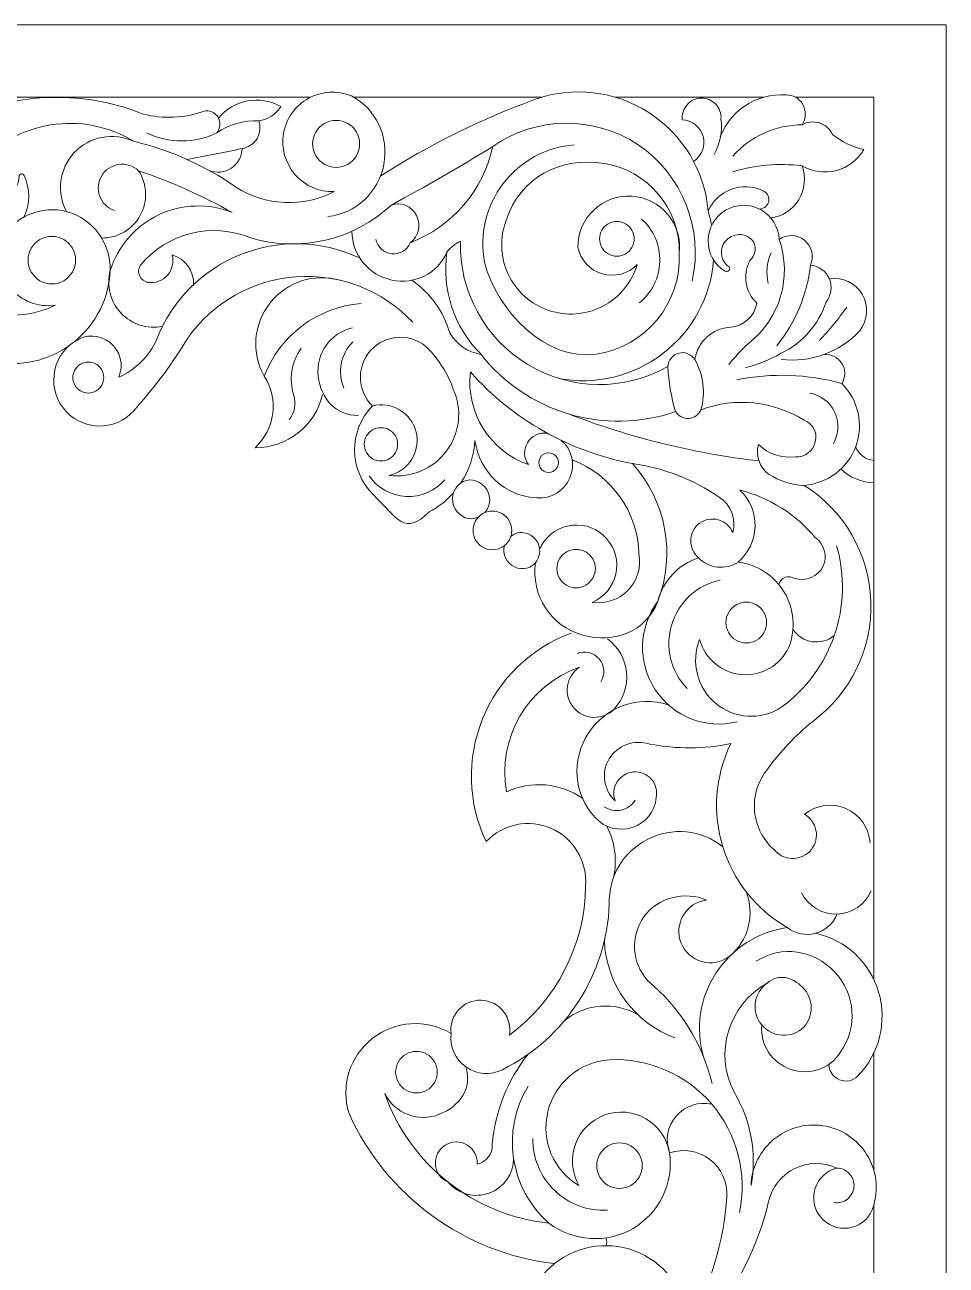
# Model space of a CAD drawing. Header units: millimetres. Extents: x 6286 to 6693, y 3475 to 3675.
# Drawn here: x 6393.6 to 6477.5, y 3561.9 to 3674.8 of the extents above; entities that cross this region are included whole.
import ezdxf

# ---------------------------------------------------------------- set-up
doc = ezdxf.new("R2010")
doc.units = ezdxf.units.MM
doc.header["$MEASUREMENT"] = 0
doc.layers.add('SITARA ALL', color=18, linetype='Continuous', true_color=0x000000)

msp = doc.modelspace()

# ---------------------------------------------------------------- linework, layer by layer
at = {"layer": 'SITARA ALL', "lineweight": 9}
for points, knots in [([(6288.49, 3481.39), (6288.49, 3481.39), (6286.2, 3481.39), (6286.2, 3481.39), (6286.2, 3481.39), (6286.2, 3474.8), (6286.2, 3474.8), (6286.2, 3474.8), (6477.48, 3474.8), (6477.48, 3474.8), (6477.48, 3474.8), (6477.48, 3674.8), (6477.48, 3674.8), (6477.48, 3674.8), (6350.37, 3674.8), (6350.37, 3674.8), (6350.37, 3674.8), (6350.37, 3668.22), (6350.37, 3668.22), (6350.37, 3668.22), (6419.62, 3668.22), (6419.62, 3668.22)], [0, 0, 0, 0, 0.125, 0.125, 0.125, 0.25, 0.25, 0.25, 0.375, 0.375, 0.375, 0.5, 0.5, 0.5, 0.625, 0.625, 0.625, 0.75, 0.75, 0.75, 1, 1, 1, 1]), ([(6421.18, 3657.34), (6423.73, 3657.64), (6425.8, 3659.56), (6426.27, 3662.1), (6426.75, 3664.63), (6425.58, 3667.13), (6423.31, 3668.34), (6422.04, 3668.85), (6420.61, 3668.77), (6419.41, 3668.11), (6418.21, 3667.45), (6417.38, 3666.29), (6417.14, 3664.94), (6416.9, 3663.6), (6417.28, 3662.21), (6418.18, 3661.18), (6419.08, 3660.15), (6420.38, 3659.57), (6421.75, 3659.62), (6418.91, 3658.15), (6415.5, 3658.31), (6412.8, 3660.03), (6409.98, 3661.99), (6406.82, 3663.4), (6403.49, 3664.2)], [0, 0, 0, 0, 0.111111, 0.111111, 0.111111, 0.222222, 0.222222, 0.222222, 0.333333, 0.333333, 0.333333, 0.444444, 0.444444, 0.444444, 0.555556, 0.555556, 0.555556, 0.666667, 0.666667, 0.666667, 0.777778, 0.777778, 0.777778, 1, 1, 1, 1]), ([(6410.36, 3661.54), (6411.03, 3661.28), (6411.79, 3661.36), (6412.39, 3661.76), (6412.99, 3662.16), (6413.35, 3662.82), (6413.36, 3663.54), (6413.92, 3663.63), (6414.42, 3663.96), (6414.72, 3664.44), (6415.01, 3664.93), (6415.07, 3665.52), (6414.88, 3666.06), (6415.71, 3666.17), (6416.44, 3666.65), (6416.89, 3667.36), (6414.99, 3668.44), (6412.59, 3668), (6411.21, 3666.3)], [0, 0, 0, 0, 0.142857, 0.142857, 0.142857, 0.285714, 0.285714, 0.285714, 0.428571, 0.428571, 0.428571, 0.571429, 0.571429, 0.571429, 0.714286, 0.714286, 0.714286, 1, 1, 1, 1]), ([(6455.8, 3657.83), (6455.5, 3661.5), (6453.5, 3664.83), (6450.39, 3666.82), (6447.29, 3668.81), (6443.46, 3669.25), (6439.99, 3667.99), (6435.09, 3666.2), (6430.39, 3663.88), (6426, 3661.05)], [0, 0, 0, 0, 0.25, 0.25, 0.25, 0.5, 0.5, 0.5, 1, 1, 1, 1]), ([(6461.43, 3657.21), (6462.52, 3657.34), (6463.48, 3657.95), (6464.05, 3658.88), (6464.62, 3659.81), (6464.73, 3660.95), (6464.35, 3661.97), (6465.29, 3661.41), (6466.42, 3661.26), (6467.48, 3661.54), (6468.53, 3661.82), (6469.43, 3662.51), (6469.98, 3663.46), (6468.93, 3663.69), (6467.96, 3664.15), (6467.13, 3664.82), (6466.89, 3665.32), (6466.46, 3665.7), (6465.93, 3665.87), (6465.4, 3666.03), (6464.83, 3665.98), (6464.35, 3665.7), (6464.65, 3666.16), (6464.73, 3666.73), (6464.55, 3667.25), (6464.38, 3667.77), (6463.97, 3668.17), (6463.46, 3668.35), (6460.64, 3668.84), (6457.89, 3667.25), (6456.91, 3664.56)], [0, 0, 0, 0, 0.090909, 0.090909, 0.090909, 0.181818, 0.181818, 0.181818, 0.272727, 0.272727, 0.272727, 0.363636, 0.363636, 0.363636, 0.454545, 0.454545, 0.454545, 0.545455, 0.545455, 0.545455, 0.636364, 0.636364, 0.636364, 0.727273, 0.727273, 0.727273, 0.818182, 0.818182, 0.818182, 1, 1, 1, 1]), ([(6377.41, 3663.48), (6379.31, 3662.06), (6381.93, 3662.08), (6383.81, 3663.53), (6387.39, 3666.63), (6392, 3668.29), (6396.73, 3668.19), (6399.34, 3668.17), (6401.92, 3667.66), (6404.34, 3666.68), (6406.17, 3666.21), (6408.1, 3666.3), (6409.88, 3666.93), (6410.38, 3667.05), (6410.9, 3666.83), (6411.17, 3666.39), (6411.44, 3665.94), (6411.39, 3665.37), (6411.06, 3664.97), (6412.18, 3665.74), (6413.52, 3666.12), (6414.88, 3666.06)], [0, 0, 0, 0, 0.125, 0.125, 0.125, 0.25, 0.25, 0.25, 0.375, 0.375, 0.375, 0.5, 0.5, 0.5, 0.625, 0.625, 0.625, 0.75, 0.75, 0.75, 1, 1, 1, 1]), ([(6456.35, 3663), (6456.89, 3663.98), (6457.1, 3665.11), (6456.97, 3666.23), (6457.01, 3666.73), (6456.83, 3667.21), (6456.49, 3667.58), (6456.15, 3667.94), (6455.67, 3668.14), (6455.17, 3668.13), (6454.68, 3668.12), (6454.2, 3667.9), (6453.88, 3667.52), (6453.55, 3667.15), (6453.39, 3666.66), (6453.45, 3666.16), (6454.34, 3666.11), (6455.1, 3665.51), (6455.34, 3664.65), (6455.57, 3663.79), (6455.22, 3662.87), (6454.48, 3662.37)], [0, 0, 0, 0, 0.125, 0.125, 0.125, 0.25, 0.25, 0.25, 0.375, 0.375, 0.375, 0.5, 0.5, 0.5, 0.625, 0.625, 0.625, 0.75, 0.75, 0.75, 1, 1, 1, 1]), ([(6470.89, 3587.89), (6470.89, 3587.89), (6470.89, 3668.22), (6470.89, 3668.22), (6470.89, 3668.22), (6463.75, 3668.22), (6463.75, 3668.22)], [0, 0, 0, 0, 0.333333, 0.333333, 0.333333, 1, 1, 1, 1]), ([(6397.4, 3657.75), (6396.44, 3659.51), (6396.71, 3661.7), (6398.08, 3663.17), (6399.45, 3664.64), (6401.66, 3665.04), (6403.49, 3664.2), (6398.81, 3667.05), (6392.77, 3666.09), (6389.22, 3661.92), (6388.95, 3661.37), (6388.95, 3660.73), (6389.21, 3660.17), (6389.48, 3659.62), (6389.97, 3659.22), (6390.57, 3659.07), (6391.16, 3658.93), (6391.79, 3659.07), (6392.28, 3659.45), (6392.76, 3659.82), (6393.05, 3660.39), (6393.06, 3661.01), (6393.06, 3661.12), (6393.14, 3661.21), (6393.25, 3661.23), (6393.35, 3661.25), (6393.46, 3661.19), (6393.51, 3661.09), (6394.08, 3659.88), (6394.07, 3658.47), (6393.48, 3657.27)], [0, 0, 0, 0, 0.090909, 0.090909, 0.090909, 0.181818, 0.181818, 0.181818, 0.272727, 0.272727, 0.272727, 0.363636, 0.363636, 0.363636, 0.454545, 0.454545, 0.454545, 0.545455, 0.545455, 0.545455, 0.636364, 0.636364, 0.636364, 0.727273, 0.727273, 0.727273, 0.818182, 0.818182, 0.818182, 1, 1, 1, 1]), ([(6421.92, 3661.82), (6421.16, 3661.82), (6420.45, 3662.23), (6420.07, 3662.89), (6419.69, 3663.55), (6419.69, 3664.37), (6420.07, 3665.03), (6420.45, 3665.69), (6421.16, 3666.1), (6421.92, 3666.1), (6422.69, 3666.1), (6423.39, 3665.69), (6423.78, 3665.03), (6424.16, 3664.37), (6424.16, 3663.55), (6423.78, 3662.89), (6423.39, 3662.23), (6422.69, 3661.82), (6421.92, 3661.82)], [0, 0, 0, 0, 0.166667, 0.166667, 0.166667, 0.333333, 0.333333, 0.333333, 0.5, 0.5, 0.5, 0.666667, 0.666667, 0.666667, 0.833333, 0.833333, 0.833333, 1, 1, 1, 1]), ([(6426.96, 3658.4), (6430.08, 3660.09), (6433.16, 3661.86), (6436.18, 3663.72), (6440.14, 3666.5), (6445.4, 3666.56), (6449.43, 3663.88), (6453.46, 3661.19), (6455.4, 3656.21), (6454.35, 3651.48)], [0, 0, 0, 0, 0.25, 0.25, 0.25, 0.5, 0.5, 0.5, 1, 1, 1, 1]), ([(6453.17, 3654.02), (6453.24, 3658.05), (6450.34, 3661.53), (6446.35, 3662.18), (6442.36, 3662.84), (6438.65, 3660.88), (6437.42, 3657.03), (6436.81, 3655.43), (6436.87, 3653.65), (6437.6, 3652.1), (6438.33, 3650.54), (6439.65, 3649.36), (6441.27, 3648.81), (6442.9, 3648.26), (6444.68, 3648.39), (6446.2, 3649.18), (6447.72, 3649.97), (6448.85, 3651.34), (6449.34, 3652.99), (6448.52, 3652.13), (6447.3, 3651.8), (6446.16, 3652.13), (6445.02, 3652.45), (6444.16, 3653.4), (6443.93, 3654.56), (6443.92, 3655.84), (6444.45, 3657.06), (6445.38, 3657.94), (6446.31, 3658.82), (6447.56, 3659.28), (6448.84, 3659.2), (6450.12, 3659.13), (6451.31, 3658.53), (6452.13, 3657.55), (6452.95, 3656.57), (6453.32, 3655.28), (6453.17, 3654.02), (6453.38, 3649.45), (6450.1, 3645.48), (6445.58, 3644.82), (6441.06, 3644.16), (6436.53, 3648.76), (6435.44, 3653.19), (6434.96, 3655.71), (6435.58, 3658.32), (6437.14, 3660.35), (6438.69, 3662.39), (6441.06, 3663.68), (6443.61, 3663.88)], [0, 0, 0, 0, 0.058824, 0.058824, 0.058824, 0.117647, 0.117647, 0.117647, 0.176471, 0.176471, 0.176471, 0.235294, 0.235294, 0.235294, 0.294118, 0.294118, 0.294118, 0.352941, 0.352941, 0.352941, 0.411765, 0.411765, 0.411765, 0.470588, 0.470588, 0.470588, 0.529412, 0.529412, 0.529412, 0.588235, 0.588235, 0.588235, 0.647059, 0.647059, 0.647059, 0.705882, 0.705882, 0.705882, 0.764706, 0.764706, 0.764706, 0.823529, 0.823529, 0.823529, 0.882353, 0.882353, 0.882353, 1, 1, 1, 1]), ([(6425.54, 3655.3), (6425.68, 3654.58), (6426.26, 3654.04), (6426.99, 3653.97), (6427.71, 3653.89), (6428.39, 3654.28), (6428.66, 3654.96), (6432.49, 3656.41), (6435.32, 3659.71), (6436.18, 3663.72)], [0, 0, 0, 0, 0.25, 0.25, 0.25, 0.5, 0.5, 0.5, 1, 1, 1, 1]), ([(6400.57, 3655.39), (6402.04, 3655.38), (6403.39, 3656.17), (6404.09, 3657.46), (6404.79, 3658.74), (6404.73, 3660.3), (6403.93, 3661.52), (6403.45, 3661.97), (6402.8, 3662.18), (6402.15, 3662.09), (6401.5, 3662.01), (6400.92, 3661.63), (6400.58, 3661.07), (6400.24, 3660.51), (6400.18, 3659.83), (6400.4, 3659.21), (6400.62, 3658.59), (6401.11, 3658.11), (6401.73, 3657.9)], [0, 0, 0, 0, 0.142857, 0.142857, 0.142857, 0.285714, 0.285714, 0.285714, 0.428571, 0.428571, 0.428571, 0.571429, 0.571429, 0.571429, 0.714286, 0.714286, 0.714286, 1, 1, 1, 1]), ([(6385.63, 3661.24), (6383.61, 3658.06), (6383.97, 3653.93), (6386.5, 3651.15), (6389.03, 3648.37), (6392.98, 3647.56), (6396.33, 3649.28), (6394.78, 3649.06), (6393.22, 3649.67), (6392.22, 3650.88), (6391.22, 3652.08), (6390.92, 3653.74), (6391.41, 3655.23)], [0, 0, 0, 0, 0.2, 0.2, 0.2, 0.4, 0.4, 0.4, 0.6, 0.6, 0.6, 1, 1, 1, 1]), ([(6384.53, 3658.67), (6384.48, 3657.02), (6385.4, 3655.48), (6386.88, 3654.75), (6388.36, 3654.01), (6390.12, 3654.19), (6391.41, 3655.23), (6392.59, 3657.37), (6395.08, 3658.42), (6397.44, 3657.79), (6399.8, 3657.15), (6401.41, 3654.87), (6401.35, 3652.43), (6402.05, 3654.65), (6403.64, 3656.49), (6405.75, 3657.5), (6407.85, 3658.5), (6410.29, 3658.58), (6412.46, 3657.72), (6409.74, 3659.25), (6406.89, 3660.52), (6403.93, 3661.52)], [0, 0, 0, 0, 0.125, 0.125, 0.125, 0.25, 0.25, 0.25, 0.375, 0.375, 0.375, 0.5, 0.5, 0.5, 0.625, 0.625, 0.625, 0.75, 0.75, 0.75, 1, 1, 1, 1]), ([(6456.12, 3656.55), (6456.04, 3656.98), (6455.93, 3657.41), (6455.8, 3657.83), (6456.19, 3658.74), (6456.94, 3659.46), (6457.87, 3659.82), (6458.8, 3660.18), (6459.84, 3660.15), (6460.74, 3659.73), (6461.14, 3659.59), (6461.38, 3659.2), (6461.32, 3658.78), (6461.27, 3658.37), (6460.9, 3658.06), (6460.48, 3658.03)], [0, 0, 0, 0, 0.166667, 0.166667, 0.166667, 0.333333, 0.333333, 0.333333, 0.5, 0.5, 0.5, 0.666667, 0.666667, 0.666667, 1, 1, 1, 1]), ([(6428.66, 3654.96), (6429.44, 3655.53), (6429.69, 3656.59), (6429.24, 3657.44), (6428.79, 3658.3), (6427.88, 3658.73), (6426.96, 3658.4), (6423.53, 3655.21), (6418.66, 3654.07), (6414.16, 3655.4), (6410.61, 3656.88), (6406.51, 3655.86), (6404.07, 3652.88), (6403.91, 3652.58), (6403.9, 3652.23), (6404.04, 3651.93), (6404.18, 3651.62), (6404.46, 3651.41), (6404.79, 3651.35), (6405.45, 3651.26), (6406.12, 3651.51), (6406.56, 3652.01), (6407, 3652.52), (6407.17, 3653.2), (6407.01, 3653.85), (6408.19, 3653.5), (6408.99, 3652.4), (6408.95, 3651.17)], [0, 0, 0, 0, 0.1, 0.1, 0.1, 0.2, 0.2, 0.2, 0.3, 0.3, 0.3, 0.4, 0.4, 0.4, 0.5, 0.5, 0.5, 0.6, 0.6, 0.6, 0.7, 0.7, 0.7, 0.8, 0.8, 0.8, 1, 1, 1, 1]), ([(6462.05, 3645.59), (6463.75, 3647.7), (6464.81, 3650.24), (6465.12, 3652.93), (6465.47, 3653.72), (6465.24, 3654.65), (6464.57, 3655.19), (6463.89, 3655.73), (6462.97, 3655.77), (6462.27, 3655.27), (6462.22, 3656.41), (6461.58, 3657.43), (6460.58, 3657.98), (6459.58, 3658.52), (6458.37, 3658.5), (6457.39, 3657.93), (6456.41, 3657.35), (6455.81, 3656.3), (6455.8, 3655.16), (6455.79, 3654.02), (6456.37, 3652.97), (6457.34, 3652.38), (6457.46, 3652.3), (6457.62, 3652.33), (6457.7, 3652.44), (6457.79, 3652.56), (6457.81, 3652.67), (6457.7, 3652.76), (6457.31, 3653.04), (6457.06, 3653.47), (6457.02, 3653.95), (6456.98, 3654.42), (6457.15, 3654.89), (6457.49, 3655.23), (6457.83, 3655.57), (6458.29, 3655.74), (6458.77, 3655.7), (6459.24, 3655.66), (6459.68, 3655.41), (6459.95, 3655.02), (6460.21, 3654.43), (6460.06, 3653.74), (6459.58, 3653.32), (6458.92, 3652.03), (6459.19, 3650.46), (6460.24, 3649.47), (6460.03, 3648.29), (6459.06, 3647.39), (6457.87, 3647.27), (6456.21, 3647.21), (6454.83, 3645.97), (6454.59, 3644.33)], [0, 0, 0, 0, 0.055556, 0.055556, 0.055556, 0.111111, 0.111111, 0.111111, 0.166667, 0.166667, 0.166667, 0.222222, 0.222222, 0.222222, 0.277778, 0.277778, 0.277778, 0.333333, 0.333333, 0.333333, 0.388889, 0.388889, 0.388889, 0.444444, 0.444444, 0.444444, 0.5, 0.5, 0.5, 0.555556, 0.555556, 0.555556, 0.611111, 0.611111, 0.611111, 0.666667, 0.666667, 0.666667, 0.722222, 0.722222, 0.722222, 0.777778, 0.777778, 0.777778, 0.833333, 0.833333, 0.833333, 0.888889, 0.888889, 0.888889, 1, 1, 1, 1]), ([(6449.52, 3649.48), (6450.67, 3650.4), (6451.36, 3651.78), (6451.4, 3653.26), (6451.44, 3654.73), (6450.84, 3656.14), (6449.73, 3657.12)], [0, 0, 0, 0, 0.333333, 0.333333, 0.333333, 1, 1, 1, 1]), ([(6423.37, 3656.02), (6423.36, 3653.86), (6424.89, 3651.99), (6427.01, 3651.57), (6429.13, 3651.14), (6431.19, 3652.15), (6432.02, 3654.14), (6432.36, 3654.55), (6432.78, 3654.88), (6433.25, 3655.11), (6433.11, 3650.53), (6435.46, 3646.24), (6439.39, 3643.88), (6443.31, 3641.52), (6448.16, 3641.44), (6452.14, 3643.7)], [0, 0, 0, 0, 0.166667, 0.166667, 0.166667, 0.333333, 0.333333, 0.333333, 0.5, 0.5, 0.5, 0.666667, 0.666667, 0.666667, 1, 1, 1, 1]), ([(6447.49, 3653.74), (6446.92, 3653.74), (6446.4, 3654.04), (6446.12, 3654.53), (6445.84, 3655.02), (6445.84, 3655.62), (6446.12, 3656.11), (6446.4, 3656.6), (6446.92, 3656.9), (6447.49, 3656.9), (6448.05, 3656.9), (6448.57, 3656.6), (6448.86, 3656.11), (6449.14, 3655.62), (6449.14, 3655.02), (6448.86, 3654.53), (6448.57, 3654.04), (6448.05, 3653.74), (6447.49, 3653.74)], [0, 0, 0, 0, 0.166667, 0.166667, 0.166667, 0.333333, 0.333333, 0.333333, 0.5, 0.5, 0.5, 0.666667, 0.666667, 0.666667, 0.833333, 0.833333, 0.833333, 1, 1, 1, 1]), ([(6396.04, 3651.22), (6395.27, 3651.22), (6394.55, 3651.63), (6394.17, 3652.3), (6393.78, 3652.97), (6393.78, 3653.79), (6394.17, 3654.46), (6394.55, 3655.13), (6395.27, 3655.54), (6396.04, 3655.54), (6396.81, 3655.54), (6397.53, 3655.13), (6397.91, 3654.46), (6398.3, 3653.79), (6398.3, 3652.97), (6397.91, 3652.3), (6397.53, 3651.63), (6396.81, 3651.22), (6396.04, 3651.22)], [0, 0, 0, 0, 0.166667, 0.166667, 0.166667, 0.333333, 0.333333, 0.333333, 0.5, 0.5, 0.5, 0.666667, 0.666667, 0.666667, 0.833333, 0.833333, 0.833333, 1, 1, 1, 1]), ([(6423.95, 3653.63), (6420.55, 3655.19), (6416.65, 3655.28), (6413.17, 3653.87), (6409.7, 3652.46), (6406.97, 3649.71), (6405.61, 3646.21), (6404.92, 3644.66), (6403.68, 3643.41), (6402.13, 3642.72), (6402.61, 3643.83), (6402.28, 3645.12), (6401.34, 3645.88), (6400.39, 3646.63), (6399.1, 3646.68), (6398.12, 3645.97), (6397.07, 3645.29), (6396.38, 3644.18), (6396.24, 3642.94), (6396.09, 3641.7), (6396.5, 3640.47), (6397.37, 3639.57), (6398.23, 3638.67), (6399.45, 3638.2), (6400.7, 3638.29), (6401.94, 3638.38), (6403.07, 3639.02), (6403.8, 3640.04), (6405.53, 3641.96), (6407.08, 3644.05), (6408.41, 3646.28), (6410.7, 3649.53), (6414.33, 3651.59), (6418.29, 3651.87), (6422.26, 3652.16), (6426.16, 3650.63), (6428.9, 3647.74)], [0, 0, 0, 0, 0.076923, 0.076923, 0.076923, 0.153846, 0.153846, 0.153846, 0.230769, 0.230769, 0.230769, 0.307692, 0.307692, 0.307692, 0.384615, 0.384615, 0.384615, 0.461538, 0.461538, 0.461538, 0.538462, 0.538462, 0.538462, 0.615385, 0.615385, 0.615385, 0.692308, 0.692308, 0.692308, 0.769231, 0.769231, 0.769231, 0.846154, 0.846154, 0.846154, 1, 1, 1, 1]), ([(6462.27, 3655.27), (6463.47, 3651.85), (6462.35, 3648.04), (6459.49, 3645.8), (6458.83, 3645.21), (6458.22, 3644.56), (6457.67, 3643.85)], [0, 0, 0, 0, 0.333333, 0.333333, 0.333333, 1, 1, 1, 1]), ([(6381.1, 3653.76), (6382.15, 3648.78), (6386.13, 3644.94), (6391.15, 3644.07), (6393.64, 3643.69), (6396.18, 3644.38), (6398.12, 3645.98), (6400.07, 3647.58), (6401.24, 3649.91), (6401.35, 3652.43), (6400.99, 3651.06), (6401.36, 3649.6), (6402.33, 3648.57), (6403.3, 3647.54), (6404.72, 3647.07), (6406.11, 3647.35)], [0, 0, 0, 0, 0.166667, 0.166667, 0.166667, 0.333333, 0.333333, 0.333333, 0.5, 0.5, 0.5, 0.666667, 0.666667, 0.666667, 1, 1, 1, 1]), ([(6432.02, 3654.14), (6431.53, 3650.76), (6432.64, 3647.34), (6435.03, 3644.9), (6439.22, 3639.5), (6446.37, 3637.36), (6452.83, 3639.59), (6452.43, 3640.92), (6452.2, 3642.31), (6452.14, 3643.7), (6452.17, 3644.28), (6452.57, 3644.77), (6453.13, 3644.92), (6453.68, 3645.07), (6454.28, 3644.82), (6454.59, 3644.33), (6455.37, 3642.94), (6455.57, 3641.3), (6455.15, 3639.76)], [0, 0, 0, 0, 0.142857, 0.142857, 0.142857, 0.285714, 0.285714, 0.285714, 0.428571, 0.428571, 0.428571, 0.571429, 0.571429, 0.571429, 0.714286, 0.714286, 0.714286, 1, 1, 1, 1]), ([(6442.2, 3642.61), (6445.53, 3641.98), (6448.97, 3642.8), (6451.66, 3644.87), (6454.35, 3646.93), (6456.04, 3650.02), (6456.3, 3653.4)], [0, 0, 0, 0, 0.333333, 0.333333, 0.333333, 1, 1, 1, 1]), ([(6459.17, 3643.58), (6460.32, 3643.86), (6461.42, 3644.3), (6462.44, 3644.9), (6464.39, 3645.83), (6465.87, 3647.51), (6466.54, 3649.56), (6467.02, 3650.15), (6467.13, 3650.97), (6466.84, 3651.67), (6466.54, 3652.38), (6465.89, 3652.86), (6465.12, 3652.93)], [0, 0, 0, 0, 0.2, 0.2, 0.2, 0.4, 0.4, 0.4, 0.6, 0.6, 0.6, 1, 1, 1, 1]), ([(6422.28, 3651.55), (6419.93, 3652.22), (6417.42, 3651.4), (6415.91, 3649.48), (6414.4, 3647.56), (6414.17, 3644.96), (6415.37, 3642.83), (6416.8, 3646.55), (6420.23, 3649.11), (6424.19, 3649.43)], [0, 0, 0, 0, 0.25, 0.25, 0.25, 0.5, 0.5, 0.5, 1, 1, 1, 1]), ([(6435.1, 3644.8), (6433.92, 3645), (6432.89, 3645.71), (6432.28, 3646.75), (6431.72, 3648.69), (6430.51, 3650.38), (6428.84, 3651.53)], [0, 0, 0, 0, 0.333333, 0.333333, 0.333333, 1, 1, 1, 1]), ([(6462.44, 3644.35), (6465.11, 3644.01), (6467.78, 3644.98), (6469.61, 3646.95), (6470.36, 3647.91), (6470.45, 3649.23), (6469.83, 3650.27), (6469.21, 3651.31), (6468.04, 3651.87), (6466.84, 3651.67)], [0, 0, 0, 0, 0.25, 0.25, 0.25, 0.5, 0.5, 0.5, 1, 1, 1, 1]), ([(6423.43, 3647.22), (6421.41, 3646.77), (6420.06, 3644.87), (6420.29, 3642.82), (6420.53, 3640.76), (6421.89, 3639.23), (6423.96, 3639.25)], [0, 0, 0, 0, 0.333333, 0.333333, 0.333333, 1, 1, 1, 1]), ([(6425.23, 3640.11), (6426.07, 3640.33), (6426.96, 3640.2), (6427.71, 3639.75), (6428.46, 3639.3), (6429, 3638.57), (6429.2, 3637.73), (6429.41, 3636.88), (6429.27, 3635.99), (6428.81, 3635.25), (6428.35, 3634.51), (6427.61, 3633.98), (6426.76, 3633.78), (6428.78, 3633.53), (6430.77, 3634.38), (6431.98, 3636.01), (6433.19, 3637.64), (6433.43, 3639.78), (6432.59, 3641.63), (6432.16, 3642.88), (6431.48, 3644.02), (6430.6, 3645.01), (6429.97, 3645.79), (6429.05, 3646.27), (6428.05, 3646.35), (6427.04, 3646.42), (6426.06, 3646.08), (6425.32, 3645.41), (6424.58, 3644.73), (6424.15, 3643.78), (6424.13, 3642.78), (6424.12, 3641.77), (6424.51, 3640.81), (6425.23, 3640.11), (6423.04, 3637.85), (6423.07, 3634.26), (6425.3, 3632.04), (6427.53, 3629.83), (6428.17, 3628.27), (6430.41, 3630.47), (6431.21, 3630.9), (6431.93, 3631.46), (6432.54, 3632.13)], [0, 0, 0, 0, 0.066667, 0.066667, 0.066667, 0.133333, 0.133333, 0.133333, 0.2, 0.2, 0.2, 0.266667, 0.266667, 0.266667, 0.333333, 0.333333, 0.333333, 0.4, 0.4, 0.4, 0.466667, 0.466667, 0.466667, 0.533333, 0.533333, 0.533333, 0.6, 0.6, 0.6, 0.666667, 0.666667, 0.666667, 0.733333, 0.733333, 0.733333, 0.8, 0.8, 0.8, 0.866667, 0.866667, 0.866667, 1, 1, 1, 1]), ([(6417.64, 3638.87), (6418.16, 3639.48), (6418.32, 3640.32), (6418.06, 3641.08), (6417.61, 3642.53), (6417.86, 3644.12), (6418.75, 3645.36)], [0, 0, 0, 0, 0.333333, 0.333333, 0.333333, 1, 1, 1, 1]), ([(6466.34, 3644.78), (6467, 3644.85), (6467.63, 3644.54), (6467.98, 3643.98), (6468.33, 3643.42), (6468.32, 3642.7), (6467.97, 3642.15), (6464.86, 3643.02), (6461.58, 3643.13), (6458.42, 3642.49)], [0, 0, 0, 0, 0.25, 0.25, 0.25, 0.5, 0.5, 0.5, 1, 1, 1, 1]), ([(6399.36, 3641.28), (6398.85, 3641.28), (6398.39, 3641.55), (6398.14, 3641.99), (6397.89, 3642.42), (6397.89, 3642.96), (6398.14, 3643.4), (6398.39, 3643.83), (6398.85, 3644.1), (6399.36, 3644.1), (6399.86, 3644.1), (6400.33, 3643.83), (6400.58, 3643.4), (6400.83, 3642.96), (6400.83, 3642.42), (6400.58, 3641.99), (6400.33, 3641.55), (6399.86, 3641.28), (6399.36, 3641.28)], [0, 0, 0, 0, 0.166667, 0.166667, 0.166667, 0.333333, 0.333333, 0.333333, 0.5, 0.5, 0.5, 0.666667, 0.666667, 0.666667, 0.833333, 0.833333, 0.833333, 1, 1, 1, 1]), ([(6420.69, 3641.16), (6420.04, 3638.3), (6417.47, 3636.29), (6414.54, 3636.31), (6416.38, 3637.99), (6416.74, 3640.75), (6415.37, 3642.83)], [0, 0, 0, 0, 0.333333, 0.333333, 0.333333, 1, 1, 1, 1]), ([(6454.93, 3626.29), (6454.45, 3626.68), (6454.19, 3627.27), (6454.21, 3627.88), (6454.23, 3628.49), (6454.53, 3629.07), (6455.02, 3629.43), (6455.52, 3629.79), (6456.15, 3629.91), (6456.74, 3629.74), (6457.33, 3629.57), (6457.81, 3629.14), (6458.04, 3628.58), (6458.38, 3629.82), (6457.87, 3631.13), (6456.79, 3631.82), (6454.43, 3633.43), (6451.73, 3634.47), (6448.91, 3634.87), (6443.2, 3635.93), (6438.01, 3638.86), (6434.15, 3643.2), (6433.74, 3639.5), (6435.92, 3636.02), (6439.43, 3634.77), (6439.01, 3635.36), (6438.97, 3636.14), (6439.34, 3636.76), (6439.71, 3637.38), (6440.43, 3637.72), (6441.14, 3637.63)], [0, 0, 0, 0, 0.090909, 0.090909, 0.090909, 0.181818, 0.181818, 0.181818, 0.272727, 0.272727, 0.272727, 0.363636, 0.363636, 0.363636, 0.454545, 0.454545, 0.454545, 0.545455, 0.545455, 0.545455, 0.636364, 0.636364, 0.636364, 0.727273, 0.727273, 0.727273, 0.818182, 0.818182, 0.818182, 1, 1, 1, 1]), ([(6467.97, 3642.15), (6469.48, 3640.65), (6469.98, 3638.42), (6469.25, 3636.42), (6468.52, 3634.43), (6466.66, 3633.04), (6464.54, 3632.88), (6468.19, 3630.59), (6470.47, 3626.64), (6470.62, 3622.34), (6470.78, 3618.03), (6468.76, 3613.91), (6465.29, 3611.37), (6463.76, 3610.12), (6462.39, 3608.68), (6461.23, 3607.08), (6460.33, 3605.99), (6459.9, 3604.59), (6460.03, 3603.19), (6460.17, 3601.78), (6460.85, 3600.49), (6461.94, 3599.59), (6462.37, 3599.14), (6462.98, 3598.89), (6463.61, 3598.92), (6464.23, 3598.95), (6464.81, 3599.25), (6465.2, 3599.74), (6465.59, 3600.24), (6465.74, 3600.88), (6465.62, 3601.49), (6465.49, 3602.11), (6465.11, 3602.64), (6464.57, 3602.94), (6465.63, 3603.81), (6467.08, 3604.01), (6468.34, 3603.47), (6469.59, 3602.93), (6470.45, 3601.72), (6470.55, 3600.35)], [0, 0, 0, 0, 0.071429, 0.071429, 0.071429, 0.142857, 0.142857, 0.142857, 0.214286, 0.214286, 0.214286, 0.285714, 0.285714, 0.285714, 0.357143, 0.357143, 0.357143, 0.428571, 0.428571, 0.428571, 0.5, 0.5, 0.5, 0.571429, 0.571429, 0.571429, 0.642857, 0.642857, 0.642857, 0.714286, 0.714286, 0.714286, 0.785714, 0.785714, 0.785714, 0.857143, 0.857143, 0.857143, 1, 1, 1, 1]), ([(6467.21, 3636.7), (6467.71, 3637.58), (6467.75, 3638.65), (6467.31, 3639.57), (6466.87, 3640.48), (6466.02, 3641.12), (6465.02, 3641.28)], [0, 0, 0, 0, 0.333333, 0.333333, 0.333333, 1, 1, 1, 1]), ([(6464.54, 3632.88), (6463.39, 3632.92), (6462.28, 3633.28), (6461.31, 3633.89), (6460.48, 3634.52), (6460.11, 3635.58), (6460.38, 3636.59), (6461.29, 3635.74), (6462.52, 3635.33), (6463.75, 3635.47), (6464.61, 3635.42), (6465.38, 3636.01), (6465.56, 3636.85), (6465.74, 3637.69), (6465.36, 3638.5), (6464.55, 3638.8), (6461.74, 3640.57), (6458.27, 3640.93), (6455.15, 3639.76), (6454.96, 3639.32), (6454.53, 3639.02), (6454.05, 3638.98), (6453.56, 3638.94), (6453.09, 3639.18), (6452.83, 3639.59)], [0, 0, 0, 0, 0.111111, 0.111111, 0.111111, 0.222222, 0.222222, 0.222222, 0.333333, 0.333333, 0.333333, 0.444444, 0.444444, 0.444444, 0.555556, 0.555556, 0.555556, 0.666667, 0.666667, 0.666667, 0.777778, 0.777778, 0.777778, 1, 1, 1, 1]), ([(6426, 3635.1), (6425.46, 3635.1), (6424.96, 3635.39), (6424.69, 3635.86), (6424.42, 3636.33), (6424.42, 3636.91), (6424.69, 3637.38), (6424.96, 3637.85), (6425.46, 3638.13), (6426, 3638.13), (6426.55, 3638.13), (6427.05, 3637.85), (6427.32, 3637.38), (6427.59, 3636.91), (6427.59, 3636.33), (6427.32, 3635.86), (6427.05, 3635.39), (6426.55, 3635.1), (6426, 3635.1)], [0, 0, 0, 0, 0.166667, 0.166667, 0.166667, 0.333333, 0.333333, 0.333333, 0.5, 0.5, 0.5, 0.666667, 0.666667, 0.666667, 0.833333, 0.833333, 0.833333, 1, 1, 1, 1]), ([(6433.29, 3633.1), (6434.04, 3634.26), (6434.48, 3635.58), (6434.57, 3636.96), (6434.95, 3634.09), (6437.31, 3631.89), (6440.21, 3631.73), (6441.5, 3631.63), (6442.72, 3632.37), (6443.22, 3633.57), (6443.72, 3634.77), (6443.42, 3636.13), (6442.43, 3636.97)], [0, 0, 0, 0, 0.2, 0.2, 0.2, 0.4, 0.4, 0.4, 0.6, 0.6, 0.6, 1, 1, 1, 1]), ([(6441.28, 3634.05), (6440.95, 3634.05), (6440.66, 3634.22), (6440.49, 3634.5), (6440.33, 3634.78), (6440.33, 3635.12), (6440.49, 3635.4), (6440.66, 3635.68), (6440.95, 3635.85), (6441.28, 3635.85), (6441.6, 3635.85), (6441.9, 3635.68), (6442.06, 3635.4), (6442.22, 3635.12), (6442.22, 3634.78), (6442.06, 3634.5), (6441.9, 3634.22), (6441.6, 3634.05), (6441.28, 3634.05)], [0, 0, 0, 0, 0.166667, 0.166667, 0.166667, 0.333333, 0.333333, 0.333333, 0.5, 0.5, 0.5, 0.666667, 0.666667, 0.666667, 0.833333, 0.833333, 0.833333, 1, 1, 1, 1]), ([(6443.42, 3635.21), (6447, 3633.85), (6449.4, 3630.46), (6449.5, 3626.63), (6449.72, 3625.44), (6449.36, 3624.21), (6448.51, 3623.33), (6447.67, 3622.46), (6446.44, 3622.05), (6445.24, 3622.23), (6446.33, 3622.69), (6447.13, 3623.65), (6447.39, 3624.8), (6447.65, 3625.95), (6447.35, 3627.15), (6446.56, 3628.04), (6445.78, 3628.92), (6444.62, 3629.37), (6443.44, 3629.25), (6442.27, 3629.13), (6441.23, 3628.46), (6440.64, 3627.43), (6440.58, 3627.32), (6440.53, 3627.21), (6440.48, 3627.1)], [0, 0, 0, 0, 0.111111, 0.111111, 0.111111, 0.222222, 0.222222, 0.222222, 0.333333, 0.333333, 0.333333, 0.444444, 0.444444, 0.444444, 0.555556, 0.555556, 0.555556, 0.666667, 0.666667, 0.666667, 0.777778, 0.777778, 0.777778, 1, 1, 1, 1]), ([(6448.91, 3634.87), (6451.98, 3631.47), (6452.88, 3626.62), (6451.22, 3622.34), (6449.45, 3619.97), (6449.35, 3616.75), (6450.99, 3614.28), (6452.63, 3611.82), (6455.57, 3610.64), (6458.44, 3611.37)], [0, 0, 0, 0, 0.25, 0.25, 0.25, 0.5, 0.5, 0.5, 1, 1, 1, 1]), ([(6424.92, 3633.74), (6425.69, 3632.63), (6426.94, 3631.94), (6428.29, 3631.87), (6429.64, 3631.8), (6430.94, 3632.36), (6431.82, 3633.38)], [0, 0, 0, 0, 0.333333, 0.333333, 0.333333, 1, 1, 1, 1]), ([(6435.48, 3630.41), (6436.07, 3631.09), (6436.05, 3632.11), (6435.43, 3632.77), (6434.82, 3633.42), (6433.94, 3633.6), (6433.22, 3633.06), (6432.5, 3632.51), (6432.31, 3631.52), (6432.77, 3630.74), (6433.23, 3629.97), (6434.06, 3629.61), (6434.87, 3629.99)], [0, 0, 0, 0, 0.2, 0.2, 0.2, 0.4, 0.4, 0.4, 0.6, 0.6, 0.6, 1, 1, 1, 1]), ([(6440.09, 3625.86), (6439.63, 3622.88), (6441.48, 3620.04), (6444.39, 3619.25), (6447.29, 3618.47), (6450.12, 3619.54), (6451.22, 3622.34), (6451.71, 3624.2), (6453.1, 3625.69), (6454.93, 3626.29), (6455.87, 3625.3), (6457.39, 3625.13), (6458.53, 3625.9), (6459.48, 3626.71), (6460.04, 3627.89), (6460.07, 3629.14), (6460.1, 3630.39), (6459.61, 3631.59), (6458.7, 3632.45), (6461.38, 3631.76), (6463.77, 3630.25), (6465.55, 3628.14), (6466.39, 3627.55), (6466.69, 3626.44), (6466.25, 3625.5), (6465.81, 3624.57), (6464.67, 3624.12), (6463.68, 3624.4), (6463.42, 3624.57), (6463.1, 3624.62), (6462.81, 3624.51), (6462.53, 3624.4), (6462.31, 3624.17), (6462.23, 3623.87)], [0, 0, 0, 0, 0.083333, 0.083333, 0.083333, 0.166667, 0.166667, 0.166667, 0.25, 0.25, 0.25, 0.333333, 0.333333, 0.333333, 0.416667, 0.416667, 0.416667, 0.5, 0.5, 0.5, 0.583333, 0.583333, 0.583333, 0.666667, 0.666667, 0.666667, 0.75, 0.75, 0.75, 0.833333, 0.833333, 0.833333, 1, 1, 1, 1]), ([(6436.15, 3627.02), (6435.52, 3627.02), (6434.94, 3627.36), (6434.63, 3627.9), (6434.31, 3628.45), (6434.31, 3629.12), (6434.63, 3629.66), (6434.94, 3630.21), (6435.52, 3630.54), (6436.15, 3630.54), (6436.78, 3630.54), (6437.36, 3630.21), (6437.68, 3629.66), (6437.99, 3629.12), (6437.99, 3628.45), (6437.68, 3627.9), (6437.36, 3627.36), (6436.78, 3627.02), (6436.15, 3627.02)], [0, 0, 0, 0, 0.166667, 0.166667, 0.166667, 0.333333, 0.333333, 0.333333, 0.5, 0.5, 0.5, 0.666667, 0.666667, 0.666667, 0.833333, 0.833333, 0.833333, 1, 1, 1, 1]), ([(6437.26, 3627.41), (6437.04, 3626.63), (6437.43, 3625.8), (6438.17, 3625.46), (6438.91, 3625.12), (6439.75, 3625.31), (6440.19, 3626), (6440.64, 3626.68), (6440.52, 3627.59), (6439.92, 3628.14), (6439.31, 3628.68), (6438.46, 3628.75), (6437.83, 3628.24)], [0, 0, 0, 0, 0.2, 0.2, 0.2, 0.4, 0.4, 0.4, 0.6, 0.6, 0.6, 1, 1, 1, 1]), ([(6443.78, 3623.55), (6443.15, 3623.55), (6442.57, 3623.89), (6442.26, 3624.43), (6441.95, 3624.97), (6441.95, 3625.64), (6442.26, 3626.18), (6442.57, 3626.72), (6443.15, 3627.05), (6443.78, 3627.05), (6444.4, 3627.05), (6444.98, 3626.72), (6445.29, 3626.18), (6445.61, 3625.64), (6445.61, 3624.97), (6445.29, 3624.43), (6444.98, 3623.89), (6444.4, 3623.55), (6443.78, 3623.55)], [0, 0, 0, 0, 0.166667, 0.166667, 0.166667, 0.333333, 0.333333, 0.333333, 0.5, 0.5, 0.5, 0.666667, 0.666667, 0.666667, 0.833333, 0.833333, 0.833333, 1, 1, 1, 1]), ([(6467.5, 3627.38), (6469.08, 3621.9), (6467.05, 3616), (6462.43, 3612.65), (6460.58, 3611.47), (6458.18, 3611.63), (6456.49, 3613.03), (6454.79, 3614.43), (6454.22, 3616.81), (6455.02, 3618.85), (6455.5, 3617.09), (6457.04, 3615.81), (6458.86, 3615.66), (6460.69, 3615.52), (6462.39, 3616.49), (6463.15, 3618.16), (6463.79, 3619.8), (6463.63, 3621.65), (6462.73, 3623.16), (6461.82, 3624.68), (6460.28, 3625.68), (6458.53, 3625.9)], [0, 0, 0, 0, 0.125, 0.125, 0.125, 0.25, 0.25, 0.25, 0.375, 0.375, 0.375, 0.5, 0.5, 0.5, 0.625, 0.625, 0.625, 0.75, 0.75, 0.75, 1, 1, 1, 1]), ([(6456.91, 3624.26), (6454.81, 3623.82), (6453.11, 3622.27), (6452.48, 3620.21), (6451.85, 3618.16), (6452.37, 3615.94), (6453.88, 3614.4)], [0, 0, 0, 0, 0.333333, 0.333333, 0.333333, 1, 1, 1, 1]), ([(6459.28, 3618.54), (6458.62, 3618.54), (6458, 3618.89), (6457.67, 3619.47), (6457.34, 3620.04), (6457.34, 3620.75), (6457.67, 3621.32), (6458, 3621.89), (6458.62, 3622.25), (6459.28, 3622.25), (6459.94, 3622.25), (6460.55, 3621.89), (6460.88, 3621.32), (6461.21, 3620.75), (6461.21, 3620.04), (6460.88, 3619.47), (6460.55, 3618.89), (6459.94, 3618.54), (6459.28, 3618.54)], [0, 0, 0, 0, 0.166667, 0.166667, 0.166667, 0.333333, 0.333333, 0.333333, 0.5, 0.5, 0.5, 0.666667, 0.666667, 0.666667, 0.833333, 0.833333, 0.833333, 1, 1, 1, 1]), ([(6443.3, 3619.42), (6439.64, 3618.07), (6436.72, 3615.24), (6435.26, 3611.62), (6433.79, 3608.01), (6433.91, 3603.96), (6435.59, 3600.45), (6437.11, 3602.07), (6439.49, 3602.55), (6441.53, 3601.65), (6443.57, 3600.76), (6444.81, 3598.62), (6444.64, 3596.4), (6444.58, 3591.04), (6442.01, 3586.02), (6437.7, 3582.84), (6437.84, 3583.61), (6437.64, 3584.41), (6437.14, 3585.02), (6436.65, 3585.63), (6435.92, 3585.99), (6435.13, 3586.01), (6434.35, 3586.04), (6433.59, 3585.71), (6433.07, 3585.13), (6432.54, 3584.55), (6432.29, 3583.77), (6432.39, 3582.99)], [0, 0, 0, 0, 0.1, 0.1, 0.1, 0.2, 0.2, 0.2, 0.3, 0.3, 0.3, 0.4, 0.4, 0.4, 0.5, 0.5, 0.5, 0.6, 0.6, 0.6, 0.7, 0.7, 0.7, 0.8, 0.8, 0.8, 1, 1, 1, 1]), ([(6446.65, 3618.9), (6447.63, 3618.17), (6448.26, 3617.06), (6448.37, 3615.84), (6448.48, 3614.62), (6448.07, 3613.41), (6447.24, 3612.51), (6446.75, 3612.01), (6446.07, 3611.74), (6445.36, 3611.76), (6444.65, 3611.79), (6443.99, 3612.12), (6443.54, 3612.66), (6443.09, 3613.21), (6442.89, 3613.92), (6443, 3614.62), (6443.1, 3615.31), (6443.5, 3615.94), (6444.09, 3616.33), (6439.38, 3614.69), (6436.56, 3609.89), (6437.43, 3604.98), (6439.69, 3606.04), (6442.34, 3605.8), (6444.38, 3604.37)], [0, 0, 0, 0, 0.111111, 0.111111, 0.111111, 0.222222, 0.222222, 0.222222, 0.333333, 0.333333, 0.333333, 0.444444, 0.444444, 0.444444, 0.555556, 0.555556, 0.555556, 0.666667, 0.666667, 0.666667, 0.777778, 0.777778, 0.777778, 1, 1, 1, 1]), ([(6463.52, 3619.78), (6463.92, 3619.17), (6464.56, 3618.75), (6465.28, 3618.65), (6466, 3618.54), (6466.73, 3618.74), (6467.29, 3619.22)], [0, 0, 0, 0, 0.333333, 0.333333, 0.333333, 1, 1, 1, 1]), ([(6446.02, 3614.99), (6446.44, 3615.64), (6446.38, 3616.49), (6445.88, 3617.08), (6445.38, 3617.67), (6444.57, 3617.88), (6443.86, 3617.57)], [0, 0, 0, 0, 0.333333, 0.333333, 0.333333, 1, 1, 1, 1]), ([(6452.17, 3612.9), (6449.43, 3613.79), (6446.43, 3612.72), (6444.88, 3610.29), (6443.32, 3607.85), (6443.53, 3604.77), (6445.5, 3602.66), (6446.34, 3601.7), (6447.68, 3601.34), (6448.89, 3601.74), (6450.1, 3602.13), (6450.96, 3603.19), (6451.07, 3604.46), (6451.19, 3605.07), (6451.02, 3605.69), (6450.61, 3606.15), (6450.21, 3606.61), (6449.61, 3606.85), (6449, 3606.79), (6448.39, 3606.74), (6447.83, 3606.4), (6447.51, 3605.88), (6447.18, 3605.36), (6447.12, 3604.72), (6447.34, 3604.15), (6446.28, 3605.14), (6446.04, 3606.73), (6446.78, 3607.98), (6447.51, 3609.23), (6449.1, 3609.78), (6450.48, 3609.33), (6452.92, 3608.86), (6455.43, 3608.87), (6457.86, 3609.37), (6454.92, 3603.3), (6457.16, 3595.99), (6463.01, 3592.63)], [0, 0, 0, 0, 0.076923, 0.076923, 0.076923, 0.153846, 0.153846, 0.153846, 0.230769, 0.230769, 0.230769, 0.307692, 0.307692, 0.307692, 0.384615, 0.384615, 0.384615, 0.461538, 0.461538, 0.461538, 0.538462, 0.538462, 0.538462, 0.615385, 0.615385, 0.615385, 0.692308, 0.692308, 0.692308, 0.769231, 0.769231, 0.769231, 0.846154, 0.846154, 0.846154, 1, 1, 1, 1]), ([(6446.34, 3603.63), (6446.79, 3603.32), (6447.34, 3603.21), (6447.87, 3603.32), (6448.4, 3603.43), (6448.86, 3603.75), (6449.15, 3604.21)], [0, 0, 0, 0, 0.333333, 0.333333, 0.333333, 1, 1, 1, 1]), ([(6457.14, 3599.99), (6455.19, 3601.53), (6452.52, 3601.8), (6450.3, 3600.67), (6448.08, 3599.55), (6446.71, 3597.27), (6446.8, 3594.78), (6446.56, 3588.35), (6442.82, 3582.56), (6437.06, 3579.69), (6435.99, 3579.15), (6434.72, 3579.25), (6433.74, 3579.94), (6432.77, 3580.62), (6432.25, 3581.81), (6432.39, 3582.99), (6430.14, 3584.34), (6427.28, 3584.15), (6425.22, 3582.52), (6423.16, 3580.89), (6422.31, 3578.21), (6423.1, 3575.7), (6426.51, 3568.18), (6433.6, 3562.99), (6441.8, 3562.04)], [0, 0, 0, 0, 0.111111, 0.111111, 0.111111, 0.222222, 0.222222, 0.222222, 0.333333, 0.333333, 0.333333, 0.444444, 0.444444, 0.444444, 0.555556, 0.555556, 0.555556, 0.666667, 0.666667, 0.666667, 0.777778, 0.777778, 0.777778, 1, 1, 1, 1]), ([(6456.16, 3578.42), (6455.28, 3582.1), (6453.22, 3585.39), (6450.3, 3587.79), (6448.84, 3589.41), (6448.69, 3591.82), (6449.95, 3593.6), (6451.21, 3595.37), (6453.65, 3595.98), (6455.66, 3595.13), (6454.77, 3595.02), (6453.99, 3594.51), (6453.54, 3593.74), (6453.08, 3592.98), (6453.01, 3592.05), (6453.34, 3591.22), (6453.68, 3590.39), (6454.37, 3589.77), (6455.23, 3589.53), (6456.09, 3589.29), (6457.01, 3589.45), (6457.72, 3589.99), (6459.47, 3591.42), (6460.09, 3593.82), (6459.25, 3595.92)], [0, 0, 0, 0, 0.111111, 0.111111, 0.111111, 0.222222, 0.222222, 0.222222, 0.333333, 0.333333, 0.333333, 0.444444, 0.444444, 0.444444, 0.555556, 0.555556, 0.555556, 0.666667, 0.666667, 0.666667, 0.777778, 0.777778, 0.777778, 1, 1, 1, 1]), ([(6464.3, 3595.8), (6464.91, 3594.57), (6466.17, 3593.81), (6467.54, 3593.85), (6468.9, 3593.89), (6470.11, 3594.71), (6470.64, 3595.97)], [0, 0, 0, 0, 0.333333, 0.333333, 0.333333, 1, 1, 1, 1]), ([(6467.53, 3593.84), (6467.19, 3592.99), (6466.46, 3592.35), (6465.58, 3592.11), (6464.69, 3591.87), (6463.74, 3592.06), (6463.01, 3592.63), (6460.35, 3592.25), (6457.98, 3590.74), (6456.51, 3588.49), (6455.05, 3586.24), (6454.63, 3583.47), (6455.37, 3580.89)], [0, 0, 0, 0, 0.2, 0.2, 0.2, 0.4, 0.4, 0.4, 0.6, 0.6, 0.6, 1, 1, 1, 1]), ([(6466.79, 3580.19), (6466.79, 3579.57), (6467.17, 3579.01), (6467.75, 3578.77), (6468.32, 3578.54), (6468.98, 3578.67), (6469.41, 3579.11), (6471.39, 3581.12), (6472.12, 3584.05), (6471.32, 3586.76), (6470.51, 3589.46), (6468.33, 3591.51), (6465.57, 3592.11)], [0, 0, 0, 0, 0.2, 0.2, 0.2, 0.4, 0.4, 0.4, 0.6, 0.6, 0.6, 1, 1, 1, 1]), ([(6460.68, 3583.76), (6460.53, 3581.96), (6461.62, 3580.3), (6463.33, 3579.72), (6465.03, 3579.15), (6466.86, 3579.74), (6467.83, 3581.26), (6469.44, 3583.51), (6469.23, 3586.59), (6467.32, 3588.6), (6465.41, 3590.61), (6462.5, 3591.07), (6460.18, 3589.56)], [0, 0, 0, 0, 0.2, 0.2, 0.2, 0.4, 0.4, 0.4, 0.6, 0.6, 0.6, 1, 1, 1, 1]), ([(6461.17, 3587.57), (6460.57, 3587.14), (6460.18, 3586.49), (6460.09, 3585.77), (6460, 3585.04), (6460.21, 3584.32), (6460.68, 3583.76), (6461.15, 3583.2), (6461.83, 3582.86), (6462.56, 3582.82), (6463.29, 3582.79), (6464, 3583.05), (6464.52, 3583.56), (6465.44, 3584.6), (6465.4, 3586.17), (6464.43, 3587.16), (6463.46, 3588.15), (6462.22, 3588.47), (6461.17, 3587.57), (6457.65, 3585.6), (6456.32, 3581.21), (6458.16, 3577.63), (6459.71, 3575.09), (6460.25, 3572.07), (6459.71, 3569.15), (6459.76, 3570.83), (6460.56, 3572.4), (6461.88, 3573.43), (6463.2, 3574.47), (6464.92, 3574.88), (6466.56, 3574.54), (6468.21, 3574.2), (6469.62, 3573.15), (6470.42, 3571.68), (6471.23, 3570.2), (6471.33, 3568.44), (6470.72, 3566.87), (6470.33, 3566.01), (6469.51, 3565.4), (6468.56, 3565.28), (6467.62, 3565.15), (6466.67, 3565.53), (6466.05, 3566.26), (6465.44, 3566.99), (6465.25, 3567.99), (6465.55, 3568.9), (6465.85, 3569.81), (6466.6, 3570.5), (6467.52, 3570.73)], [0, 0, 0, 0, 0.058824, 0.058824, 0.058824, 0.117647, 0.117647, 0.117647, 0.176471, 0.176471, 0.176471, 0.235294, 0.235294, 0.235294, 0.294118, 0.294118, 0.294118, 0.352941, 0.352941, 0.352941, 0.411765, 0.411765, 0.411765, 0.470588, 0.470588, 0.470588, 0.529412, 0.529412, 0.529412, 0.588235, 0.588235, 0.588235, 0.647059, 0.647059, 0.647059, 0.705882, 0.705882, 0.705882, 0.764706, 0.764706, 0.764706, 0.823529, 0.823529, 0.823529, 0.882353, 0.882353, 0.882353, 1, 1, 1, 1]), ([(6429.24, 3577.57), (6428.56, 3577.57), (6427.94, 3577.93), (6427.6, 3578.51), (6427.26, 3579.1), (6427.26, 3579.82), (6427.6, 3580.41), (6427.94, 3581), (6428.56, 3581.36), (6429.24, 3581.36), (6429.92, 3581.36), (6430.54, 3581), (6430.88, 3580.41), (6431.22, 3579.82), (6431.22, 3579.1), (6430.88, 3578.51), (6430.54, 3577.93), (6429.92, 3577.57), (6429.24, 3577.57)], [0, 0, 0, 0, 0.166667, 0.166667, 0.166667, 0.333333, 0.333333, 0.333333, 0.5, 0.5, 0.5, 0.666667, 0.666667, 0.666667, 0.833333, 0.833333, 0.833333, 1, 1, 1, 1]), ([(6439.4, 3581.09), (6437.54, 3578.74), (6436.41, 3575.9), (6436.14, 3572.91), (6436.21, 3572.05), (6435.62, 3571.27), (6434.77, 3571.1), (6434.81, 3571.81), (6434.44, 3572.48), (6433.83, 3572.85), (6433.22, 3573.21), (6432.46, 3573.2), (6431.86, 3572.82), (6431.25, 3572.45), (6430.91, 3571.76), (6430.97, 3571.05), (6431.02, 3570.34), (6431.46, 3569.73), (6432.12, 3569.45), (6433.03, 3568.36), (6434.53, 3567.97), (6435.87, 3568.46), (6437.2, 3568.95), (6438.09, 3570.19), (6438.08, 3571.62)], [0, 0, 0, 0, 0.111111, 0.111111, 0.111111, 0.222222, 0.222222, 0.222222, 0.333333, 0.333333, 0.333333, 0.444444, 0.444444, 0.444444, 0.555556, 0.555556, 0.555556, 0.666667, 0.666667, 0.666667, 0.777778, 0.777778, 0.777778, 1, 1, 1, 1]), ([(6458.65, 3566.69), (6459.38, 3570.19), (6458.45, 3573.84), (6456.13, 3576.56), (6453.8, 3579.28), (6450.37, 3580.77), (6446.79, 3580.59), (6444.09, 3580.41), (6441.82, 3578.48), (6441.2, 3575.84), (6440.59, 3573.2), (6441.7, 3570.51), (6444.04, 3569.15), (6443.38, 3570.29), (6443.26, 3571.67), (6443.71, 3572.9), (6444.16, 3574.14), (6445.15, 3575.12), (6446.39, 3575.57), (6447.63, 3576.02), (6449, 3575.89), (6450.14, 3575.23), (6451.28, 3574.56), (6452.07, 3573.42), (6452.29, 3572.12), (6452.67, 3569.36), (6451.36, 3566.65), (6448.96, 3565.24), (6446.56, 3563.84), (6443.51, 3564.05), (6441.3, 3565.73), (6437.72, 3568.87), (6436.93, 3574.13), (6439.41, 3578.2)], [0, 0, 0, 0, 0.083333, 0.083333, 0.083333, 0.166667, 0.166667, 0.166667, 0.25, 0.25, 0.25, 0.333333, 0.333333, 0.333333, 0.416667, 0.416667, 0.416667, 0.5, 0.5, 0.5, 0.583333, 0.583333, 0.583333, 0.666667, 0.666667, 0.666667, 0.75, 0.75, 0.75, 0.833333, 0.833333, 0.833333, 1, 1, 1, 1]), ([(6441.3, 3565.73), (6434.46, 3566.43), (6428.64, 3571.03), (6426.35, 3577.51), (6427.27, 3575.69), (6429.43, 3574.87), (6431.32, 3575.63), (6433.21, 3576.38), (6434.33, 3577.99), (6433.74, 3579.94)], [0, 0, 0, 0, 0.25, 0.25, 0.25, 0.5, 0.5, 0.5, 1, 1, 1, 1]), ([(6456.14, 3576.55), (6454.94, 3576.82), (6453.69, 3576.4), (6452.89, 3575.47), (6452.09, 3574.55), (6451.85, 3573.27), (6452.29, 3572.12), (6453.53, 3572.54), (6454.91, 3572.32), (6455.96, 3571.52), (6457, 3570.72), (6457.58, 3569.45), (6457.51, 3568.13), (6457.23, 3564.06), (6456.04, 3560.1), (6454, 3556.55), (6453.84, 3559.37), (6452.13, 3561.86), (6449.55, 3563.01), (6446.98, 3564.16), (6444.01, 3563.8), (6441.8, 3562.04), (6439.81, 3560.35), (6438.59, 3557.92), (6438.43, 3555.32), (6438.27, 3552.71), (6439.16, 3550.16), (6440.93, 3548.24), (6442.58, 3546.99), (6444.89, 3547.1), (6446.41, 3548.51), (6447.93, 3549.92), (6448.31, 3552.08), (6447.19, 3553.82), (6446.79, 3554.34), (6446.18, 3554.67), (6445.53, 3554.7), (6444.87, 3554.74), (6444.23, 3554.49), (6443.78, 3554.01), (6443.32, 3553.53), (6443.1, 3552.88), (6443.17, 3552.22), (6443.24, 3551.57), (6443.58, 3550.98), (6444.13, 3550.6), (6444.41, 3550.4), (6444.77, 3550.33), (6445.11, 3550.39), (6445.45, 3550.46), (6445.75, 3550.65), (6445.95, 3550.94), (6446.14, 3551.23), (6446.21, 3551.59), (6446.14, 3551.93), (6446.07, 3552.27), (6445.87, 3552.57), (6445.57, 3552.76)], [0, 0, 0, 0, 0.05, 0.05, 0.05, 0.1, 0.1, 0.1, 0.15, 0.15, 0.15, 0.2, 0.2, 0.2, 0.25, 0.25, 0.25, 0.3, 0.3, 0.3, 0.35, 0.35, 0.35, 0.4, 0.4, 0.4, 0.45, 0.45, 0.45, 0.5, 0.5, 0.5, 0.55, 0.55, 0.55, 0.6, 0.6, 0.6, 0.65, 0.65, 0.65, 0.7, 0.7, 0.7, 0.75, 0.75, 0.75, 0.8, 0.8, 0.8, 0.85, 0.85, 0.85, 0.9, 0.9, 0.9, 1, 1, 1, 1]), ([(6439.84, 3573.42), (6439.82, 3571.63), (6440.54, 3569.92), (6441.83, 3568.68), (6443.12, 3567.44), (6444.85, 3566.8), (6446.64, 3566.9)], [0, 0, 0, 0, 0.333333, 0.333333, 0.333333, 1, 1, 1, 1]), ([(6447.72, 3568.88), (6446.98, 3568.88), (6446.3, 3569.28), (6445.93, 3569.92), (6445.56, 3570.56), (6445.56, 3571.35), (6445.93, 3571.99), (6446.3, 3572.63), (6446.98, 3573.03), (6447.72, 3573.03), (6448.46, 3573.03), (6449.15, 3572.63), (6449.52, 3571.99), (6449.89, 3571.35), (6449.89, 3570.56), (6449.52, 3569.92), (6449.15, 3569.28), (6448.46, 3568.88), (6447.72, 3568.88)], [0, 0, 0, 0, 0.166667, 0.166667, 0.166667, 0.333333, 0.333333, 0.333333, 0.5, 0.5, 0.5, 0.666667, 0.666667, 0.666667, 0.833333, 0.833333, 0.833333, 1, 1, 1, 1]), ([(6467.26, 3567.59), (6467.69, 3567.53), (6468.13, 3567.64), (6468.48, 3567.91), (6468.82, 3568.19), (6469.04, 3568.59), (6469.08, 3569.02), (6469.11, 3569.46), (6468.97, 3569.89), (6468.67, 3570.22), (6468.38, 3570.54), (6467.96, 3570.73), (6467.52, 3570.73), (6466.3, 3571.3), (6464.89, 3571.28), (6463.68, 3570.69), (6462.47, 3570.1), (6461.6, 3569), (6461.3, 3567.69), (6460.34, 3563.56), (6458.39, 3559.73), (6455.61, 3556.53), (6452.6, 3552.51), (6451.93, 3547.21), (6453.84, 3542.56)], [0, 0, 0, 0, 0.111111, 0.111111, 0.111111, 0.222222, 0.222222, 0.222222, 0.333333, 0.333333, 0.333333, 0.444444, 0.444444, 0.444444, 0.555556, 0.555556, 0.555556, 0.666667, 0.666667, 0.666667, 0.777778, 0.777778, 0.777778, 1, 1, 1, 1]), ([(6470.89, 3567.38), (6470.89, 3567.38), (6470.89, 3481.39), (6470.89, 3481.39), (6470.89, 3481.39), (6406.27, 3481.39), (6406.27, 3481.39)], [0, 0, 0, 0, 0.333333, 0.333333, 0.333333, 1, 1, 1, 1])]:
    msp.add_open_spline(points, degree=3, knots=knots, dxfattribs=at)
for points in [[(6440.69, 3668.22), (6440.69, 3668.22), (6423.52, 3668.22), (6423.52, 3668.22)], [(6460.85, 3668.22), (6460.85, 3668.22), (6447.33, 3668.22), (6447.33, 3668.22)], [(6404.69, 3664.97), (6406.7, 3663.98), (6409.05, 3663.98), (6411.06, 3664.97)], [(6464.35, 3665.7), (6461.94, 3665.69), (6459.64, 3664.65), (6458.04, 3662.85)], [(6408.34, 3662.55), (6410.02, 3662.84), (6411.69, 3663.17), (6413.36, 3663.54)], [(6464.35, 3661.97), (6462.23, 3662.23), (6460.08, 3662.04), (6458.04, 3661.42)], [(6461.54, 3654.04), (6461.13, 3653.17), (6461.04, 3652.19), (6461.28, 3651.26)], [(6465.94, 3646.06), (6466.83, 3647.01), (6467.66, 3648.03), (6468.42, 3649.09)], [(6423.46, 3645.95), (6422.34, 3644.84), (6422.01, 3643.16), (6422.64, 3641.72)], [(6443.07, 3639.39), (6448.66, 3637.24), (6454.49, 3635.8), (6460.43, 3635.1)], [(6469.23, 3636.41), (6469.5, 3635.71), (6470.14, 3635.22), (6470.89, 3635.14)], [(6467.89, 3634.37), (6468.7, 3633.59), (6469.77, 3633.15), (6470.89, 3633.11)], [(6447.2, 3597.21), (6447.53, 3598.79), (6447.31, 3600.43), (6446.57, 3601.86)], [(6446.35, 3591.44), (6446.51, 3587.46), (6449.04, 3583.97), (6452.77, 3582.59)], [(6449.36, 3584.73), (6447.26, 3585.9), (6444.66, 3585.7), (6442.77, 3584.21)], [(6470.89, 3581.22), (6470.89, 3581.22), (6470.89, 3570.52), (6470.89, 3570.52)], [(6446.51, 3563.67), (6446.6, 3563.9), (6446.58, 3564.16), (6446.47, 3564.39)]]:
    msp.add_open_spline(points, degree=3, dxfattribs=at)

doc.saveas('drawing.dxf')
